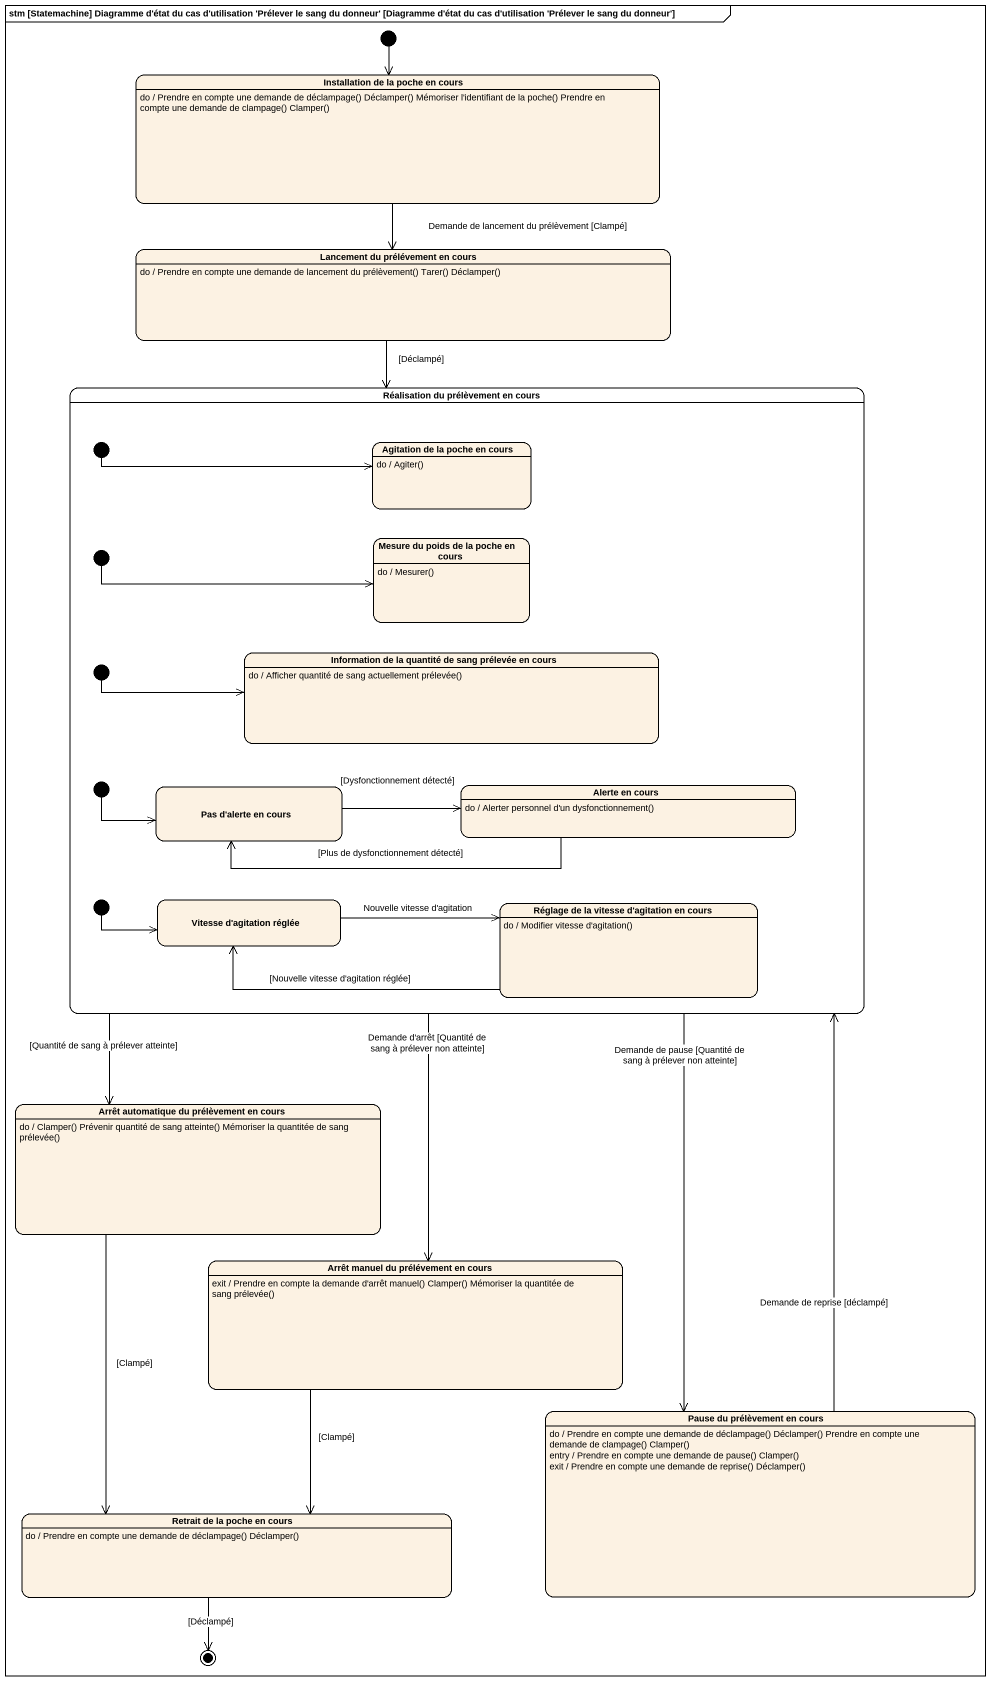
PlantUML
@startuml
mainframe stm [Statemachine] Diagramme d'état du cas d'utilisation 'Prélever le sang du donneur' [Diagramme d'état du cas d'utilisation 'Prélever le sang du donneur']
hide empty description
state "Installation de la poche en cours" as Installation_de_la_poche_en
Installation_de_la_poche_en : do / Prendre en compte une demande de déclampage() Déclamper() Mémoriser l'identifiant de la poche() Prendre en compte une demande de clampage() Clamper()
state "Lancement du prélévement en cours" as Lancement_du_prélévement_en
Lancement_du_prélévement_en : do / Prendre en compte une demande de lancement du prélèvement() Tarer() Déclamper()
state "Réalisation du prélèvement en cours" as Réalisation_du_prélèvement {
  state initial2 <<start>>
  state "Agitation de la poche en cours" as Agitation_de_la_poche_en
  Agitation_de_la_poche_en : do / Agiter()
  state initial3 <<start>>
  state "Mesure du poids de la poche en cours" as Mesure_du_poids_de_la_poche
  Mesure_du_poids_de_la_poche : do / Mesurer()
  state initial4 <<start>>
  state "Information de la quantité de sang prélevée en cours" as Information_de_la_quantité
  Information_de_la_quantité : do / Afficher quantité de sang actuellement prélevée()
  state initial5 <<start>>
  state "Pas d'alerte en cours" as Pas_d_alerte_en_cours
  state "Alerte en cours" as Alerte_en_cours
  Alerte_en_cours : do / Alerter personnel d'un dysfonctionnement()
  state initial6 <<start>>
  state "Vitesse d'agitation réglée" as Vitesse_d_agitation_réglée
  state "Réglage de la vitesse d'agitation en cours" as Réglage_de_la_vitesse_d
  Réglage_de_la_vitesse_d : do / Modifier vitesse d'agitation()
}
state "Arrêt automatique du prélèvement en cours" as Arrêt_automatique_du
Arrêt_automatique_du : do / Clamper() Prévenir quantité de sang atteinte() Mémoriser la quantitée de sang prélevée()
state "Arrêt manuel du prélévement en cours" as Arrêt_manuel_du_prélévement
Arrêt_manuel_du_prélévement : exit / Prendre en compte la demande d'arrêt manuel() Clamper() Mémoriser la quantitée de sang prélevée()
state "Pause du prélèvement en cours" as Pause_du_prélèvement_en
Pause_du_prélèvement_en : do / Prendre en compte une demande de déclampage() Déclamper() Prendre en compte une demande de clampage() Clamper()
Pause_du_prélèvement_en : entry / Prendre en compte une demande de pause() Clamper()
Pause_du_prélèvement_en : exit / Prendre en compte une demande de reprise() Déclamper()
state "Retrait de la poche en cours" as Retrait_de_la_poche_en_cours
Retrait_de_la_poche_en_cours : do / Prendre en compte une demande de déclampage() Déclamper()
[*] --> Installation_de_la_poche_en
Installation_de_la_poche_en --> Lancement_du_prélévement_en : Demande de lancement du prélèvement [Clampé]
Lancement_du_prélévement_en --> Réalisation_du_prélèvement : [Déclampé]
Réalisation_du_prélèvement --> Arrêt_automatique_du : [Quantité de sang à prélever atteinte]
Réalisation_du_prélèvement --> Arrêt_manuel_du_prélévement : Demande d'arrêt [Quantité de sang à prélever non atteinte]
Réalisation_du_prélèvement --> Pause_du_prélèvement_en : Demande de pause [Quantité de sang à prélever non atteinte]
initial2 -right-> Agitation_de_la_poche_en
initial3 -right-> Mesure_du_poids_de_la_poche
initial4 -right-> Information_de_la_quantité
initial5 -right-> Pas_d_alerte_en_cours
Pas_d_alerte_en_cours -right-> Alerte_en_cours : [Dysfonctionnement détecté]
Alerte_en_cours -left-> Pas_d_alerte_en_cours : [Plus de dysfonctionnement détecté]
initial6 -right-> Vitesse_d_agitation_réglée
Vitesse_d_agitation_réglée -right-> Réglage_de_la_vitesse_d : Nouvelle vitesse d'agitation
Réglage_de_la_vitesse_d -left-> Vitesse_d_agitation_réglée : [Nouvelle vitesse d'agitation réglée]
Arrêt_automatique_du --> Retrait_de_la_poche_en_cours : [Clampé]
Arrêt_manuel_du_prélévement --> Retrait_de_la_poche_en_cours : [Clampé]
Pause_du_prélèvement_en -up-> Réalisation_du_prélèvement : Demande de reprise [déclampé]
Retrait_de_la_poche_en_cours --> [*] : [Déclampé]
@enduml
